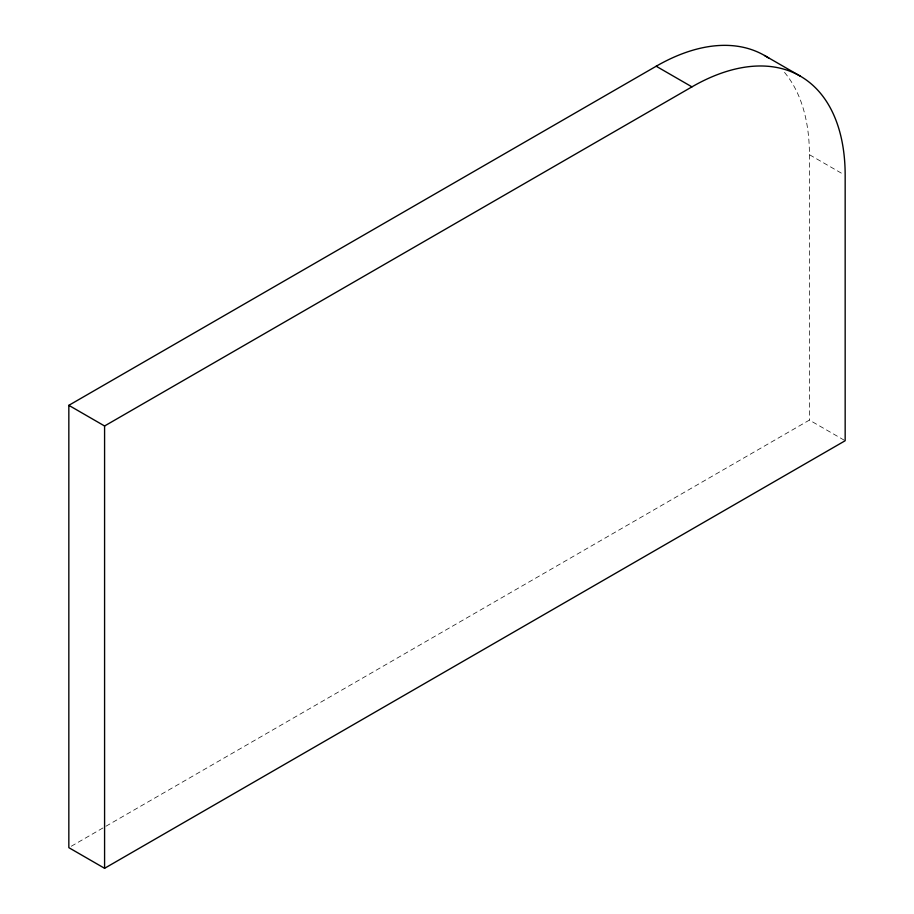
<?xml version="1.0" encoding="UTF-8"?>
<svg xmlns="http://www.w3.org/2000/svg" width="914" height="914" viewBox="0 0 914 914"><rect width="100%" height="100%" fill="white"/><g stroke="black" fill="none" stroke-linecap="round" stroke-linejoin="round"><path stroke-width="0.69" stroke-dasharray="4.57 3.43" d="M71.303 846.227L104.687 826.953M105.921 826.245L809.416 420.086L845.164 440.731M784.52 72.389A216.687 125.104 -60 0 1 809.416 154.695L842.697 173.911M809.416 154.695L809.416 420.086"/><path stroke-width="1.37" d="M656.195 66.231L691.944 86.864A216.687 125.104 -60 0 1 845.164 175.339L845.164 440.731L104.584 868.3L68.836 847.655L68.836 405.336L656.195 66.231A216.687 125.104 -60 0 1 769.154 58.405M68.836 405.336L104.584 425.981L691.944 86.864M764.538 55.491L800.287 76.136M104.584 425.981L104.584 868.3"/></g></svg>
